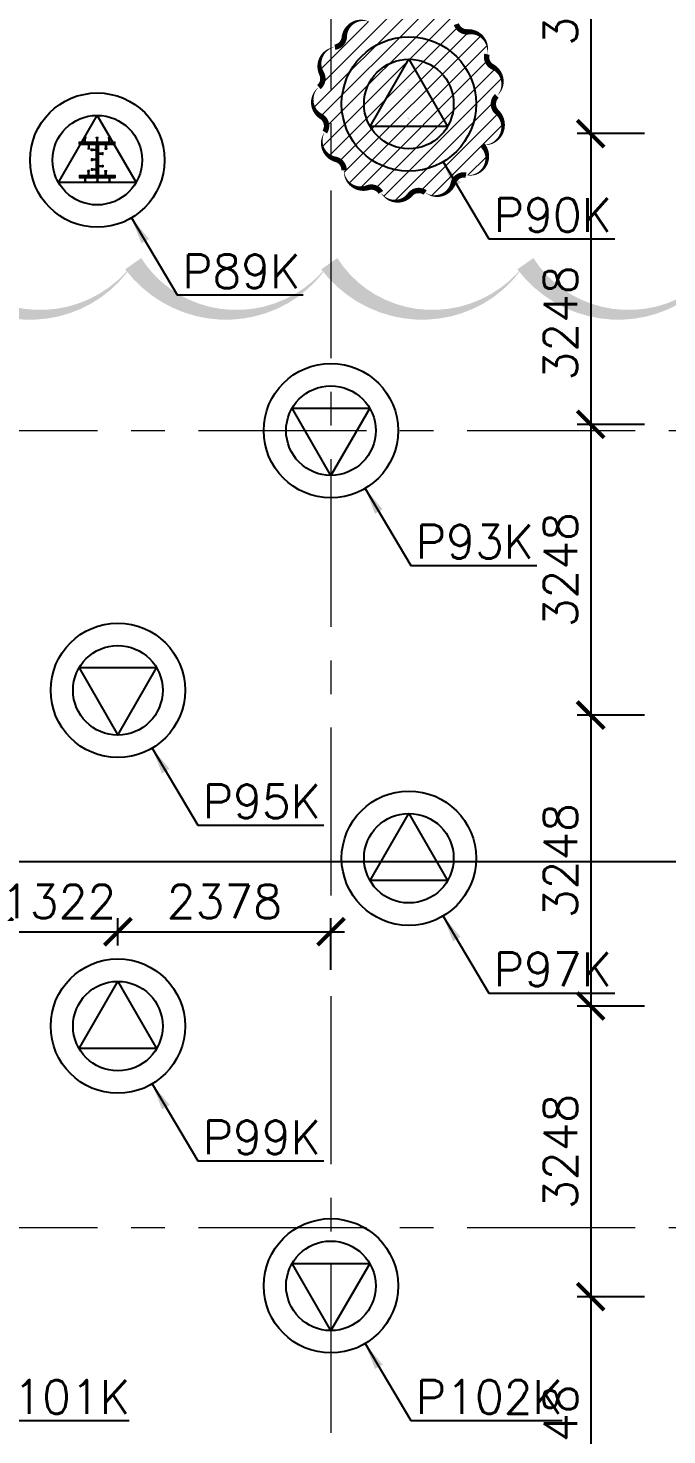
# Model space of a CAD drawing. Header units: millimetres. Extents: x -346728 to 1320345, y -537202 to -385966.
# Drawn here: x 157960 to 165088, y -451106 to -435397 of the extents above; entities that cross this region are included whole.
import ezdxf

# ---------------------------------------------------------------- set-up
doc = ezdxf.new("R2010")
doc.units = ezdxf.units.MM
doc.header["$LTSCALE"] = 100
doc.linetypes.add('X1326_GLB$0$CENTER', pattern=[2, 1.25, -0.25, 0.25, -0.25])
for name, color, linetype, lineweight in [('A-giao thong', 8, 'Continuous', 15), ('KCMANH', 8, 'Continuous', 13), ('KINGPOST', 5, 'Continuous', 20), ('X1326_GLB$0$A-tim', 8, 'X1326_GLB$0$CENTER', 9)]:
    doc.layers.add(name, color=color, linetype=linetype, lineweight=lineweight)
doc.layers.add('CL load', color=1, linetype='Continuous', plot=False)
for name, color, linetype in [('hach', 253, 'Continuous'), ('PILE MARK', 8, 'Continuous'), ('PL', 3, 'Continuous'), ('X1326_COL_B4$0$CS', 253, 'Continuous')]:
    doc.layers.add(name, color=color, linetype=linetype)
doc.styles.add('simplex', font='simplex.shx')
doc.dimstyles.new('100', dxfattribs={"dimscale": 150, "dimtxt": 2.5, "dimasz": 2, "dimexe": 1, "dimexo": 1, "dimgap": 1, "dimtad": 1, "dimdec": 0, "dimzin": 0, "dimdsep": 46, "dimtxsty": 'simplex', "dimblk": 'ARCHTICK', "dimcen": 1, "dimdle": 1, "dimclrd": 256, "dimclre": 256, "dimclrt": 6, "dimadec": 0, "dimazin": 0, "dimtfac": 1, "dimtdec": 0, "dimtix": 1, "dimtmove": 2, "dimatfit": 3, "dimfxl": 1, "dimtolj": 1, "dimtzin": 0, "dimarcsym": 0})
pattern_1 = [(45, (188543.33, 11377564.439), (-8.980256121, 8.980256121), []), (135, (188543.33, 11377564.439), (-8.980256121, -8.980256121), [])]

# ---------------------------------------------------------------- blocks, each defined once
blk = doc.blocks.new('_ArchTick')
at = {"color": 0, "linetype": 'ByBlock', "const_width": 0.15}
blk.add_lwpolyline([(-0.5, -0.5), (0.5, 0.5)], dxfattribs=at)
blk = doc.blocks.new('*D474')
at = {"layer": 'CL load', "lineweight": -2, "transparency": 16777216}
for p, q in [((164238, -433176), (164238, -436724)), ((164838, -433326), (164088, -433326)), ((164838, -436574), (164088, -436574))]:
    blk.add_line(p, q, dxfattribs=at)
at = {"layer": 'DEFPOINTS', "color": 0, "transparency": 16777216}
for p in [(164988, -433326, 0), (164238, -436574), (164988, -436574)]:
    blk.add_point(p, dxfattribs=at)
at = {"layer": 'CL load', "lineweight": -2, "transparency": 16777216, "xscale": 300, "yscale": 300, "zscale": 300}
for p, rotation in [((164238, -433326), 90), ((164238, -436574), 270)]:
    blk.add_blockref('_ArchTick', p, dxfattribs=dict(at, rotation=rotation))
at = {"layer": 'CL load', "color": 6, "transparency": 16777216, "insert": (163901, -434950), "char_height": 375, "attachment_point": 5, "rotation": 90, "style": 'simplex'}
blk.add_mtext('\\A1;3248', dxfattribs=at)
blk = doc.blocks.new('*D475')
at = {"layer": 'CL load', "lineweight": -2, "transparency": 16777216}
for p, q in [((164238, -436424), (164238, -439972)), ((164838, -436574), (164088, -436574)), ((164838, -439822), (164088, -439822))]:
    blk.add_line(p, q, dxfattribs=at)
at = {"layer": 'DEFPOINTS', "color": 0, "transparency": 16777216}
for p in [(164988, -436574), (164238, -439822), (164988, -439822)]:
    blk.add_point(p, dxfattribs=at)
at = {"layer": 'CL load', "lineweight": -2, "transparency": 16777216, "xscale": 300, "yscale": 300, "zscale": 300}
for p, rotation in [((164238, -436574), 90), ((164238, -439822), 270)]:
    blk.add_blockref('_ArchTick', p, dxfattribs=dict(at, rotation=rotation))
at = {"layer": 'CL load', "color": 6, "transparency": 16777216, "insert": (163901, -438689), "char_height": 375, "attachment_point": 5, "rotation": 90, "style": 'simplex'}
blk.add_mtext('\\A1;3248', dxfattribs=at)
blk = doc.blocks.new('*D476')
at = {"layer": 'CL load', "lineweight": -2, "transparency": 16777216}
for p, q in [((164238, -439672), (164238, -443219)), ((164838, -439822), (164088, -439822)), ((164838, -443069), (164088, -443069))]:
    blk.add_line(p, q, dxfattribs=at)
at = {"layer": 'DEFPOINTS', "color": 0, "transparency": 16777216}
for p in [(164988, -439822), (164238, -443069), (164988, -443069)]:
    blk.add_point(p, dxfattribs=at)
at = {"layer": 'CL load', "lineweight": -2, "transparency": 16777216, "xscale": 300, "yscale": 300, "zscale": 300}
for p, rotation in [((164238, -439822), 90), ((164238, -443069), 270)]:
    blk.add_blockref('_ArchTick', p, dxfattribs=dict(at, rotation=rotation))
at = {"layer": 'CL load', "color": 6, "transparency": 16777216, "insert": (163901, -441445), "char_height": 375, "attachment_point": 5, "rotation": 90, "style": 'simplex'}
blk.add_mtext('\\A1;3248', dxfattribs=at)
blk = doc.blocks.new('*D477')
at = {"layer": 'CL load', "lineweight": -2, "transparency": 16777216}
for p, q in [((164238, -442919), (164238, -446467)), ((164838, -443069), (164088, -443069)), ((164838, -446317), (164088, -446317))]:
    blk.add_line(p, q, dxfattribs=at)
at = {"layer": 'DEFPOINTS', "color": 0, "transparency": 16777216}
for p in [(164988, -443069), (164238, -446317), (164988, -446317, 0)]:
    blk.add_point(p, dxfattribs=at)
at = {"layer": 'CL load', "lineweight": -2, "transparency": 16777216, "xscale": 300, "yscale": 300, "zscale": 300}
for p, rotation in [((164238, -443069), 90), ((164238, -446317), 270)]:
    blk.add_blockref('_ArchTick', p, dxfattribs=dict(at, rotation=rotation))
at = {"layer": 'CL load', "color": 6, "transparency": 16777216, "insert": (163901, -444693), "char_height": 375, "attachment_point": 5, "rotation": 90, "style": 'simplex'}
blk.add_mtext('\\A1;3248', dxfattribs=at)
blk = doc.blocks.new('*D478')
at = {"layer": 'CL load', "lineweight": -2, "transparency": 16777216}
for p, q in [((164238, -446167), (164238, -449714)), ((164838, -446317), (164088, -446317)), ((164838, -449564), (164088, -449564))]:
    blk.add_line(p, q, dxfattribs=at)
at = {"layer": 'DEFPOINTS', "color": 0, "transparency": 16777216}
for p in [(164988, -446317, 0), (164238, -449564), (164988, -449564)]:
    blk.add_point(p, dxfattribs=at)
at = {"layer": 'CL load', "lineweight": -2, "transparency": 16777216, "xscale": 300, "yscale": 300, "zscale": 300}
for p, rotation in [((164238, -446317), 90), ((164238, -449564), 270)]:
    blk.add_blockref('_ArchTick', p, dxfattribs=dict(at, rotation=rotation))
at = {"layer": 'CL load', "color": 6, "transparency": 16777216, "insert": (163901, -447941), "char_height": 375, "attachment_point": 5, "rotation": 90, "style": 'simplex'}
blk.add_mtext('\\A1;3248', dxfattribs=at)
blk = doc.blocks.new('*D479')
at = {"layer": 'CL load', "lineweight": -2, "transparency": 16777216}
for p, q in [((164238, -449414), (164238, -452962)), ((164838, -449564), (164088, -449564)), ((164838, -452812), (164088, -452812))]:
    blk.add_line(p, q, dxfattribs=at)
at = {"layer": 'DEFPOINTS', "color": 0, "transparency": 16777216}
for p in [(164988, -449564), (164238, -452812), (164988, -452812)]:
    blk.add_point(p, dxfattribs=at)
at = {"layer": 'CL load', "lineweight": -2, "transparency": 16777216, "xscale": 300, "yscale": 300, "zscale": 300}
for p, rotation in [((164238, -449564), 90), ((164238, -452812), 270)]:
    blk.add_blockref('_ArchTick', p, dxfattribs=dict(at, rotation=rotation))
at = {"layer": 'CL load', "color": 6, "transparency": 16777216, "insert": (163901, -451188), "char_height": 375, "attachment_point": 5, "rotation": 90, "style": 'simplex'}
blk.add_mtext('\\A1;3248', dxfattribs=at)
blk = doc.blocks.new('*D489')
at = {"layer": 'CL load', "lineweight": -2, "transparency": 16777216}
for p, q in [((157639, -445893), (157639, -445337)), ((158961, -445642), (158961, -445337)), ((157639, -445487), (157339, -445487)), ((157639, -445487), (158961, -445487)), ((158961, -445487), (159261, -445487))]:
    blk.add_line(p, q, dxfattribs=at)
at = {"layer": 'DEFPOINTS', "color": 0, "transparency": 16777216}
for p in [(158961, -445487), (158961, -445792, 0), (157639, -446043, 0)]:
    blk.add_point(p, dxfattribs=at)
at = {"layer": 'CL load', "lineweight": -2, "transparency": 16777216, "xscale": 300, "yscale": 300, "zscale": 300}
blk.add_blockref('_ArchTick', (157639, -445487), dxfattribs=at)
at = {"layer": 'CL load', "lineweight": -2, "transparency": 16777216, "xscale": 300, "yscale": 300, "zscale": 300, "rotation": 180}
blk.add_blockref('_ArchTick', (158961, -445487), dxfattribs=at)
at = {"layer": 'CL load', "color": 6, "transparency": 16777216, "insert": (158300, -445150), "char_height": 375, "attachment_point": 5, "style": 'simplex'}
blk.add_mtext('\\A1;1322', dxfattribs=at)
blk = doc.blocks.new('*D490')
at = {"layer": 'CL load', "lineweight": -2, "transparency": 16777216}
for p, q in [((158961, -445642), (158961, -445337)), ((161339, -445913), (161339, -445337)), ((158811, -445487), (161489, -445487))]:
    blk.add_line(p, q, dxfattribs=at)
at = {"layer": 'DEFPOINTS', "color": 0, "transparency": 16777216}
for p in [(161339, -445487), (158961, -445792, 0), (161339, -446063, 0)]:
    blk.add_point(p, dxfattribs=at)
at = {"layer": 'CL load', "lineweight": -2, "transparency": 16777216, "xscale": 300, "yscale": 300, "zscale": 300, "rotation": 180}
blk.add_blockref('_ArchTick', (158961, -445487), dxfattribs=at)
at = {"layer": 'CL load', "lineweight": -2, "transparency": 16777216, "xscale": 300, "yscale": 300, "zscale": 300}
blk.add_blockref('_ArchTick', (161339, -445487), dxfattribs=at)
at = {"layer": 'CL load', "color": 6, "transparency": 16777216, "insert": (160150, -445150), "char_height": 375, "attachment_point": 5, "style": 'simplex'}
blk.add_mtext('\\A1;2378', dxfattribs=at)
blk = doc.blocks.new('LVL-KHUNGTEN')
blk.add_lwpolyline([(61072.9, 41092.8), (119123.5, 41092.8), (119123.5, 61.9), (61072.9, 61.9)], close=True)
blk = doc.blocks.new('KP50 TOI SAN L1')
at = {"ltscale": 0.1}
h = blk.add_hatch(color=3, dxfattribs=at)
h.dxf.hatch_style = 1
h.paths.add_polyline_path([(14, 171), (-14, 171), (-14, 142)])
h.paths.add_polyline_path([(-14, -142), (-14, -171), (14, -171)])
at = {"layer": 'KCMANH', "linetype": 'ByBlock'}
h = blk.add_hatch(dxfattribs=at)
h.set_pattern_fill('ANSI37', color=3, scale=4, style=0)
h.set_pattern_definition(pattern_1)
h.paths.add_polyline_path([(-200, 200), (-200, 171), (200, 171), (200, 200)])
h = blk.add_hatch(dxfattribs=at)
h.set_pattern_fill('ANSI37', color=3, scale=4, style=0)
h.set_pattern_definition([(45, (188728.93, 11377564.439), (-8.980256121, 8.980256121), []), (135, (188728.93, 11377564.439), (-8.980256121, -8.980256121), [])])
h.paths.add_polyline_path([(14, 171), (-14, 142), (-14, -142), (14, -171)])
h = blk.add_hatch(dxfattribs=at)
h.set_pattern_fill('ANSI37', color=3, scale=4, style=0)
h.set_pattern_definition(pattern_1)
h.paths.add_polyline_path([(-200, -171), (-200, -200), (200, -200), (200, -171)])
at = {"layer": 'KCMANH', "color": 3, "linetype": 'ByBlock'}
blk.add_line((-200, 200), (200, 200), dxfattribs=at)
at = {"layer": 'KCMANH', "linetype": 'ByBlock'}
for p, q in [((-125, 253), (-146, 253)), ((-146, 240), (-146, 253)), ((-125, 240), (-146, 240)), ((-142, 200), (-142, 240)), ((-129, 200), (-129, 240)), ((-125, 240), (-125, 253)), ((-102, 171), (-102, 131)), ((-89, 171), (-89, 131)), ((-10, 253), (10, 253)), ((-10, 240), (-10, 253)), ((-10, 240), (10, 240)), ((-6, 200), (-6, 240)), ((6, 200), (6, 240)), ((10, 240), (10, 253)), ((89, 171), (89, 131)), ((102, 171), (102, 131)), ((125, 253), (146, 253)), ((125, 240), (125, 253)), ((125, 240), (146, 240)), ((129, 200), (129, 240)), ((142, 200), (142, 240)), ((146, 240), (146, 253)), ((-85, 131), (-106, 131)), ((-106, 131), (-106, 118)), ((-85, 118), (-106, 118)), ((-85, 131), (-85, 118)), ((-67, 100), (-67, 120)), ((-54, 120), (-67, 120)), ((-54, 100), (-67, 100)), ((-67, 10), (-67, -10)), ((-54, 10), (-67, 10)), ((-54, 100), (-54, 120)), ((-14, 116), (-54, 116)), ((-14, 104), (-54, 104)), ((-54, 10), (-54, -10)), ((-14, 6), (-54, 6)), ((14, 76), (54, 76)), ((14, 64), (54, 64)), ((54, 60), (54, 80)), ((54, 80), (67, 80)), ((54, 60), (67, 60)), ((67, 60), (67, 80)), ((85, 131), (106, 131)), ((85, 131), (85, 118)), ((85, 118), (106, 118)), ((106, 131), (106, 118)), ((-85, -118), (-106, -118)), ((-106, -131), (-106, -118)), ((-85, -131), (-106, -131)), ((-102, -171), (-102, -131)), ((-89, -171), (-89, -131)), ((-85, -131), (-85, -118)), ((-54, -10), (-67, -10)), ((-67, -100), (-67, -120)), ((-54, -100), (-67, -100)), ((-54, -120), (-67, -120)), ((-14, -6), (-54, -6)), ((-54, -100), (-54, -120)), ((-14, -104), (-54, -104)), ((-14, -116), (-54, -116)), ((14, -64), (54, -64)), ((14, -76), (54, -76)), ((54, -60), (54, -80)), ((54, -60), (67, -60)), ((54, -80), (67, -80)), ((67, -60), (67, -80)), ((85, -118), (106, -118)), ((85, -131), (85, -118)), ((85, -131), (106, -131)), ((89, -171), (89, -131)), ((102, -171), (102, -131)), ((106, -131), (106, -118)), ((-125, -240), (-146, -240)), ((-146, -240), (-146, -253)), ((-125, -253), (-146, -253)), ((-142, -200), (-142, -240)), ((-129, -200), (-129, -240)), ((-125, -240), (-125, -253)), ((-10, -240), (10, -240)), ((-10, -240), (-10, -253)), ((-10, -253), (10, -253)), ((-6, -200), (-6, -240)), ((6, -200), (6, -240)), ((10, -240), (10, -253)), ((125, -240), (146, -240)), ((125, -240), (125, -253)), ((125, -253), (146, -253)), ((129, -200), (129, -240)), ((142, -200), (142, -240)), ((146, -240), (146, -253))]:
    blk.add_line(p, q, dxfattribs=at)
at = {"layer": 'KINGPOST', "color": 3, "linetype": 'ByBlock'}
for p, q in [((-200, 171), (-200, 200)), ((-200, 171), (200, 171)), ((-14, 171), (-14, -171)), ((-14, 142), (14, 171)), ((14, 171), (14, -171)), ((200, 171), (200, 200)), ((-14, -142), (14, -171)), ((-200, -171), (200, -171)), ((-200, -171), (-200, -200)), ((-200, -200), (200, -200)), ((200, -171), (200, -200))]:
    blk.add_line(p, q, dxfattribs=at)
at = {"layer": 'KINGPOST', "color": 6, "linetype": 'ByBlock'}
blk.add_lwpolyline([(-14, 0), (14, 0)], dxfattribs=at)
blk = doc.blocks.new('B1 Kingpost Layout Plan1')
at = {"layer": 'KCMANH', "linetype": 'ByBlock'}
blk.add_blockref('KP50 TOI SAN L1', (8367, -22101, 0), dxfattribs=at)

msp = doc.modelspace()

# ---------------------------------------------------------------- hatches: boundary and pattern name
at = {"ltscale": 0.1}
h = msp.add_hatch(color=3, dxfattribs=at)
h.dxf.hatch_style = 1
h.paths.add_polyline_path([(162223.1, -436072.7), (162194.3, -436072.7), (162194.3, -436101.5)])
h.paths.add_polyline_path([(162194.3, -436386.3), (162194.3, -436415.1), (162223.1, -436415.1)])
at = {"layer": 'A-giao thong', "transparency": 33554572}
h = msp.add_hatch(dxfattribs=at)
h.set_pattern_fill('ANSI31', color=256, scale=1000)
h.set_pattern_definition([(45, (123859.71, -533500.53), (-88.38835, 88.38835), [])])
edge = h.paths.add_edge_path()
edge.add_arc((163053.8, -436008.2), 200.1, 313.189, 423.189)
edge.add_arc((163199.6, -435719.7), 123.2, 165.32463, 243.189, ccw=False)
edge.add_arc((162886.6, -435637.7), 200.3, 345.32463, 455.32463)
edge.add_arc((162856.6, -435315.6), 123.2, 197.45235, 275.32463, ccw=False)
edge.add_arc((162548.1, -435412.6), 200.2, 17.45235, 127.45235)
edge.add_arc((162351.4, -435155.8), 123.2, 221.33742, 307.45235, ccw=False)
edge.add_arc((162106.4, -435371.4), 203.2, 41.33742, 151.33742)
edge.add_arc((161820, -435214.9), 123.2, 245.97207, 331.33742, ccw=False)
edge.add_arc((161688.3, -435510.3), 200.3, 65.97207, 175.97207)
edge.add_arc((161365.6, -435487.6), 123.2, 278.09941, 355.97207, ccw=False)
edge.add_arc((161411.2, -435807.8), 200.3, 98.09941, 208.09941)
edge.add_arc((161125.8, -435960.2), 123.2, -50.51419, 28.09941, ccw=False)
edge.add_arc((161331.8, -436210.1), 200.7, 129.48581, 239.48581)
edge.add_arc((161167.3, -436489.1), 123.2, -33.38585, 59.48581, ccw=False)
edge.add_arc((161437.3, -436667), 200.1, 146.61415, 256.61415)
edge.add_arc((161362.4, -436981.5), 123.2, -1.25134, 76.61415, ccw=False)
edge.add_arc((161685.9, -436988.6), 200.3, 178.74866, 288.74866)
edge.add_arc((161789.9, -437294.9), 123.2, 30.87684, 108.74866, ccw=False)
edge.add_arc((162067.4, -437129), 200.2, 210.87684, 320.87684)
edge.add_arc((162318.3, -437333), 123.2, 54.01227, 140.87684, ccw=False)
edge.add_arc((162510.1, -437069), 203.1, 234.01227, 344.01227)
edge.add_arc((162823.8, -437158.9), 123.2, 79.39644, 164.01227, ccw=False)
edge.add_arc((162883.3, -436841), 200.3, 259.39644, 404.1286)
edge.add_arc((163048.2, -436490.6), 212, 264.27964, 407.39823)
edge.add_arc((163275, -436243.9), 123.2, 133.189, 227.39823, ccw=False)
at = {"layer": 'hach'}
h = msp.add_hatch(dxfattribs=at)
h.set_pattern_fill('ANSI31', color=256, scale=70)
h.set_pattern_definition([(45, (121918.56, -508591.22), (-157.15448, 157.15448), [])])
h.paths.add_polyline_path([(142200.7, -410142.2), (128621.2, -428107.5), (155914.1, -501359), (162214.1, -503970.9), (238136.4, -469396.6), (242695.2, -462329.4), (242687.2, -415142.7), (237685.1, -410142.2)])
h.paths.add_polyline_path([(142797.9, -411342.2), (129975.7, -428305.7), (156856.2, -500450.6), (162191.6, -502662.6), (237318.8, -468450.4), (241495.1, -461976.1), (241487, -415639.4), (237188.2, -411342.2)], flags=16)
h = msp.add_hatch(dxfattribs=at)
h.set_pattern_fill('AR-CONC', color=256, scale=4)
h.set_pattern_definition([(50, (121918.56, -508591.2), (728.7387, -63.7563), [76.2, -838.2]), (355, (121918.56, -508591.2), (-140.9737, 764.2274), [60.96, -670.5623]), (100.45144, (121979.3, -508596.54), (587.765, 700.471), [64.76, -712.361]), (46.1842, (121918.6, -508388), (1084.316, -168.1693), [114.3, -1257.3]), (96.63556, (122008.9, -508402), (949.6165, 989.7045), [97.14, -1068.5424]), (351.18415, (121918.6, -508388), (949.6165, 989.7045), [91.44, -1005.839]), (21, (122020.16, -508438.8), (606.4576, -409.0608), [76.2, -838.2]), (326, (122020.16, -508438.8), (247.208, 736.752), [60.96, -670.56]), (71.45144, (122070.7, -508472.9), (853.6657, 327.691), [64.76, -712.3598]), (37.5, (121918.56, -508591.22), (12.3544, 338.22016), [0, -662.432, 0, -680.72, 0, -673.1]), (7.5, (121918.56, -508591.22), (267.27865, 400.7223), [0, -388.112, 0, -647.192, 0, -256.54]), (327.5, (121692, -508591.22), (542.3624, -22.91498), [0, -254, 0, -792.48, 0, -1051.56]), (317.5, (121590.4, -508591.2), (592.5167, 101.706), [0, -330.2, 0, -526.288, 0, -746.76])])
h.paths.add_polyline_path([(142200.7, -410142.2), (128621.2, -428107.5), (155914.1, -501359), (162214.1, -503970.9), (238136.4, -469396.6), (242695.2, -462329.4), (242687.2, -415142.7), (237685.1, -410142.2)])
h.paths.add_polyline_path([(142797.9, -411342.2), (129975.7, -428305.7), (156856.2, -500450.6), (162191.6, -502662.6), (237318.8, -468450.4), (241495.1, -461976.1), (241487, -415639.4), (237188.2, -411342.2)], flags=16)

# ---------------------------------------------------------------- linework, layer by layer
at = {"elevation": -1404.9}
msp.add_lwpolyline([(185394, -438027.6, 0, 218.9, -0.5205671), (183205.5, -438027.6, 0, 218.9, -0.5205671), (181017, -438027.6, 0, 218.9, -0.5205671), (178828.5, -438027.6, 0, 218.9, -0.5205671), (176640, -438027.6, 0, 218.9, -0.5205671), (174451.5, -438027.6, 0, 218.9, -0.5205671), (172263, -438027.6, 0, 218.9, -0.5205671), (170074.5, -438027.6, 0, 218.9, -0.5205671), (167885.9, -438027.6, 0, 218.9, -0.5205671), (165697.4, -438027.6, 0, 218.9, -0.5205671), (163508.9, -438027.6, 0, 218.9, -0.5205671), (161320.4, -438027.6, 0, 218.9, -0.5205671), (159131.9, -438027.6, 0, 218.9, -0.5205671), (156943.4, -438027.6, 0, 218.9, -0.5205671), (154754.9, -438027.6, 0, 218.9, -0.5205671), (152566.4, -438027.6, 0, 218.9, -0.5205671), (150377.9, -438027.6, 0, 218.9, -0.5205671), (150097.2, -436119.7, 0, 218.9, -0.5205671), (150097.2, -433931.2, 0, 218.9, -0.5205671)], format="xyseb", dxfattribs=at)
at = {"color": 5, "elevation": -2718.3}
msp.add_lwpolyline([(161769.8, -435327.4, 0, 60, 0.520567), (161488.5, -435496.2, 60, 60, -0.3534934), (161383, -435609.5, 0, 60, 0.5205671), (161234.5, -435902.2, 60, 60, -0.3571345), (161204.2, -436055.3, 0, 60, 0.520567), (161229.9, -436383, 60, 60, -0.4289707), (161270.2, -436556.9, 0, 60, 0.520567), (161390.9, -436861.7, 60, 60, -0.3534582), (161485.6, -436984.2, 0, 60, 0.520567), (161750.3, -437178.3, 60, 60, -0.3534893), (161895.6, -437231.7, 0, 60, 0.5205671), (162222.8, -437255.3, 60, 60, -0.3982747), (162390.7, -437233.4, 0, 60, 0.520567), (162705.4, -437125, 60, 60, -0.3869502), (162846.4, -437037.8, 0, 60, 0.7314349), (163027, -436701.5, 0, 60, 0.7206829), (163191.7, -436334.6, 60, 60, -0.4358983), (163190.7, -436154.1, 0, 60, 0.5205671), (163144, -435829.6, 60, 60, -0.3534527), (163080.4, -435688.5, 0, 60, 0.5205671), (162868, -435438.2, 60, 60, -0.3534915), (162739.1, -435352.5, 0, 60, 0.5205671)], format="xyseb", dxfattribs=at)
at = {"layer": 'PL', "elevation": -1404.9}
for points in [[(162641.7, -436493.9), (161775.7, -436493.9), (162208.7, -435743.9)], [(162641.7, -436493.9), (161775.7, -436493.9), (162208.7, -435743.9)], [(159163.9, -437121), (158297.9, -437121), (158730.9, -436371)], [(159163.9, -437121), (158297.9, -437121), (158730.9, -436371)], [(160905.6, -439641.6), (161771.6, -439641.6), (161338.6, -440391.6)], [(160905.6, -439641.6), (161771.6, -439641.6), (161338.6, -440391.6)], [(159394.1, -442541.5), (158528.1, -442541.5), (158961.1, -443291.5)], [(159394.1, -442541.5), (158528.1, -442541.5), (158961.1, -443291.5)], [(162641.7, -444916.5), (161775.7, -444916.5), (162208.7, -444166.5)], [(162641.7, -444916.5), (161775.7, -444916.5), (162208.7, -444166.5)], [(159394.1, -446791.5), (158528.1, -446791.5), (158961.1, -446041.5)], [(159394.1, -446791.5), (158528.1, -446791.5), (158961.1, -446041.5)], [(160905.6, -449191.5), (161771.6, -449191.5), (161338.6, -449941.5)], [(160905.6, -449191.5), (161771.6, -449191.5), (161338.6, -449941.5)]]:
    msp.add_lwpolyline(points, close=True, dxfattribs=at)
at = {"layer": 'PL'}
for centre, radius in [((162208.7, -436243.9, -1404.9), 750), ((162208.7, -436243.9, -1404.9), 750), ((162208.7, -436243.9, -1404.9), 500), ((162208.7, -436243.9, -1404.9), 500), ((158730.9, -436871, -1404.9), 750), ((158730.9, -436871, -1404.9), 750), ((158730.9, -436871, -1404.9), 500), ((158730.9, -436871, -1404.9), 500), ((161338.6, -439891.6, -1404.9), 750), ((161338.6, -439891.6, -1404.9), 750), ((161338.6, -439891.6, -1404.9), 500), ((161338.6, -439891.6, -1404.9), 500), ((158961.1, -442791.5, -1404.9), 750), ((158961.1, -442791.5, -1404.9), 750), ((158961.1, -442791.5, -1404.9), 500), ((158961.1, -442791.5, -1404.9), 500), ((162208.7, -444666.5, -1404.9), 750), ((162208.7, -444666.5, -1404.9), 750), ((162208.7, -444666.5, -1404.9), 500), ((162208.7, -444666.5, -1404.9), 500), ((158961.1, -446541.5, -1404.9), 750), ((158961.1, -446541.5, -1404.9), 750), ((158961.1, -446541.5, -1404.9), 500), ((158961.1, -446541.5, -1404.9), 500), ((161338.6, -449441.5, -1404.9), 750), ((161338.6, -449441.5, -1404.9), 750), ((161338.6, -449441.5, -1404.9), 500), ((161338.6, -449441.5, -1404.9), 500)]:
    msp.add_circle(centre, radius, dxfattribs=at)
at = {"layer": 'X1326_COL_B4$0$CS', "linetype": 'ByBlock', "ltscale": 8, "elevation": -1404.9, "flags": 128}
msp.add_lwpolyline([(242692.2, -444707.5), (115342.7, -444707.5)], dxfattribs=at)
at = {"layer": 'X1326_GLB$0$A-tim', "ltscale": 15}
for p, q in [((161338.6, -398208.6, -1404.9), (161338.6, -512162.7, -1404.9)), ((120859.5, -439891.6, -1404.9), (255546, -439891.6, -1404.9)), ((120859.5, -448791.5, -1404.9), (255546, -448791.5, -1404.9))]:
    msp.add_line(p, q, dxfattribs=at)

# ---------------------------------------------------------------- block references
at = {"extrusion": (0.00597, -2.28885e-18, 0.999982), "xscale": 3.385207865094198, "yscale": 3.385207865094198, "zscale": 3.385207865094198}
msp.add_blockref('LVL-KHUNGTEN', (-107243.5, -525073.6, -287.1), dxfattribs=at)
msp.add_blockref('B1 Kingpost Layout Plan1', (150363.7, -414766, -1404.9))

# ---------------------------------------------------------------- texts
at = {"layer": 'PILE MARK', "color": 4, "style": 'simplex'}
for s, p in [('P90K', (163157.3, -437671.9, -1404.9)), ('P89K', (159679.6, -438299, -1404.9)), ('P93K', (162287.3, -441319.6, -1404.9)), ('P95K', (159909.7, -444219.6, -1404.9)), ('P97K', (163157.3, -446094.6, -1404.9)), ('P99K', (159909.7, -447969.6, -1404.9)), ('P101K', (157457.3, -450869.6, -1404.9)), ('P102K', (162287.3, -450869.6, -1404.9))]:
    msp.add_text(s, height=375, dxfattribs=at).set_placement(p)

# ---------------------------------------------------------------- dimensions: what is measured, and where the dimension line sits
at = {"layer": 'CL load'}
for base, p1, p2, picture, middle in [((164238.4, -436574, -1404.9), (164988.3, -433326.4, -1404.9), (164988.3, -436574, -1404.9), '*D474', (163900.9, -434950.2, -1404.9)), ((164238.4, -443069.2, -1404.9), (164988.3, -439821.6, -1404.9), (164988.3, -443069.2, -1404.9), '*D476', (163900.9, -441445.4, -1404.9)), ((164238.4, -446316.8, -1404.9), (164988.3, -443069.2, -1404.9), (164988.3, -446316.8, -1404.9), '*D477', (163900.9, -444693, -1404.9)), ((164238.4, -449564.4, -1404.9), (164988.3, -446316.8, -1404.9), (164988.3, -449564.4, -1404.9), '*D478', (163900.9, -447940.6, -1404.9)), ((164238.4, -452812, -1404.9), (164988.3, -449564.4, -1404.9), (164988.3, -452812, -1404.9), '*D479', (163900.9, -451188.2, -1404.9))]:
    dim = msp.add_linear_dim(base=base, p1=p1, p2=p2, angle=90, dimstyle='100', dxfattribs=at)
    dim.commit()
    dim.dimension.update_dxf_attribs({"geometry": picture, "text_midpoint": middle})
dim = msp.add_linear_dim(base=(164238.4, -439821.6, -1404.9), p1=(164988.3, -436574, -1404.9), p2=(164988.3, -439821.6, -1404.9), angle=90, dimstyle='100', dxfattribs=at)
dim.commit()
dim.dimension.update_dxf_attribs({"geometry": '*D475', "text_midpoint": (163900.9, -438689.1, -1404.9), "dimtype": 160})
for base, p1, p2, picture, middle in [((158961.0785, -445487.0853, -1404.9494), (157638.6153, -446042.8299, -1404.9494), (158961.0785, -445791.54, -1404.9494), '*D489', (158299.8469, -445149.5853, -1404.9494)), ((161338.6153, -445487.0853, -1404.9494), (158961.0785, -445791.54, -1404.9494), (161338.6153, -446062.7285, -1404.9494), '*D490', (160149.8469, -445149.5853, -1404.9494))]:
    dim = msp.add_linear_dim(base=base, p1=p1, p2=p2, dimstyle='100', dxfattribs=at)
    dim.commit()
    dim.dimension.update_dxf_attribs({"geometry": picture, "text_midpoint": middle})

# ---------------------------------------------------------------- leaders
at = {"layer": 'PILE MARK'}
for points in [[(162590.7, -436889.3, -1404.9), (163100, -437749.5, -1404.9), (164507.3, -437749.5, -1404.9)], [(159113, -437516.4, -1404.9), (159622.2, -438376.6, -1404.9), (161029.5, -438376.6, -1404.9)], [(161720.7, -440537, -1404.9), (162229.9, -441397.2, -1404.9), (163637.2, -441397.2, -1404.9)], [(159343.1, -443436.9, -1404.9), (159852.4, -444297.2, -1404.9), (161259.7, -444297.2, -1404.9)], [(162590.7, -445311.9, -1404.9), (163100, -446172.2, -1404.9), (164507.3, -446172.2, -1404.9)], [(159343.1, -447186.9, -1404.9), (159852.4, -448047.2, -1404.9), (161259.7, -448047.2, -1404.9)], [(156890.7, -450086.9, -1404.9), (157399.9, -450947.2, -1404.9), (159088.7, -450947.2, -1404.9)], [(161720.7, -450086.9, -1404.9), (162229.9, -450947.2, -1404.9), (163918.7, -450947.2, -1404.9)]]:
    msp.add_leader(points, dimstyle='100', override={"dimgap": 1, "dimtad": 0}, dxfattribs=at)

doc.saveas('drawing.dxf')
